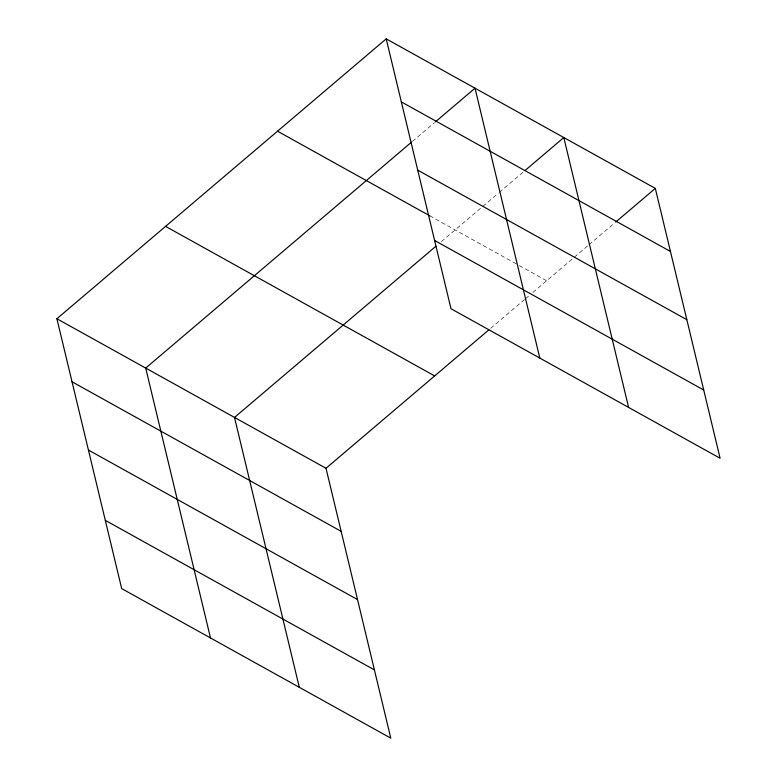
<?xml version="1.0" encoding="UTF-8"?>
<svg xmlns="http://www.w3.org/2000/svg" width="777" height="777" viewBox="0 0 777 777"><rect width="100%" height="100%" fill="white"/><g stroke="black" fill="none" stroke-linecap="round" stroke-linejoin="round"><path stroke-width="0.58" stroke-dasharray="3.88 2.91" d="M412.383 141.424L434.489 122.64M441.375 241.608L481.847 207.216M482.77 206.429L498.426 193.123M499.349 192.346L523.29 171.989M490.656 328.341L524.611 299.475M525.534 298.698L529.205 295.581M532.876 292.463L588.082 245.532M589.005 244.755L614.792 222.834M429.768 215.812L518.249 264.976M519.298 265.559L546.639 280.759"/><path stroke-width="1.17" d="M56.896 318.735L326.01 468.278L390.792 738.15L121.688 588.607L56.896 318.735L386.208 38.85L655.312 188.393L720.104 458.265L450.99 308.722L386.208 38.85M411.46 142.21L145.707 368.084L210.499 637.956M435.411 121.853L475.009 88.199L539.801 358.071M435.868 246.29L234.508 417.434L299.3 687.305M525.135 170.425L563.811 137.548L628.603 407.42M326.01 468.278L488.82 329.895M615.714 222.057L655.312 188.393M401.34 101.904L670.454 251.457M417.725 170.153L686.839 319.697M277.535 131.216L429.768 215.812M434.605 240.472L703.719 390.015M165.569 226.369L434.673 375.922M72.038 381.789L341.142 531.342M88.423 450.038L357.527 599.582M105.303 520.357L374.407 669.9"/></g></svg>
